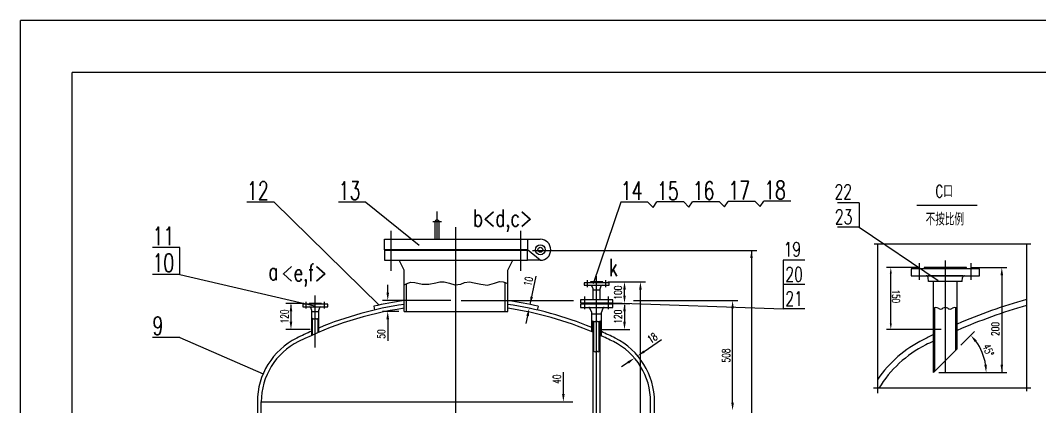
# Model space of a CAD drawing. Header units: millimetres. Extents: x 551 to 7679, y -1071 to 9852.
# Drawn here: x 551 to 5263, y 8067 to 9852 of the extents above; entities that cross this region are included whole.
import ezdxf

# ---------------------------------------------------------------- set-up
doc = ezdxf.new("R2010")
doc.units = ezdxf.units.MM
doc.header["$LTSCALE"] = 120
for name, pattern in [('ACAD_ISO05W100', [34, 24, -3, 0.5, -3, 0.5, -3]), ('ACAD_ISO10W100', [18.5, 12, -3, 0.5, -3]), ('DASHDOT-M', [36, 30, -3, 0, -3])]:
    doc.linetypes.add(name, pattern=pattern)
for name, color, linetype in [('2细线层', 4, 'Continuous'), ('图框层', 7, 'Continuous'), ('点划线', 1, 'ACAD_ISO10W100'), ('粗实线', 4, 'Continuous'), ('细实线', 7, 'Continuous')]:
    doc.layers.add(name, color=color, linetype=linetype)
doc.styles.add('HZ', font='romans.shx', dxfattribs={"width": 0.7, "bigfont": 'HLFSD.shx'})

msp = doc.modelspace()

# ---------------------------------------------------------------- linework, layer by layer
for p, q in [((1724.724, 9011.586), (2209.886, 8536.779)), ((2148.617, 9011.586), (2395.311, 8813.648)), ((3326.468, 9011.586), (3199.356, 8634.804)), ((2918.808, 8789.497), (3955.038, 8789.497)), ((3931.038, 8789.497), (3931.038, 5122.905)), ((1287.887, 8677.944), (1910.22, 8532.53)), ((2907.242, 8539.485), (2934.951, 8669.771)), ((4948.912, 8710.529), (5111.973, 8710.529)), ((5087.973, 8674.529), (5087.973, 8228.129)), ((2249.494, 8593.497), (2249.494, 8629.497)), ((3267.308, 8644.117), (3367.93, 8644.117)), ((3367.93, 8644.117), (3441.489, 8644.117)), ((3343.93, 8580.117), (3343.93, 8608.117)), ((3417.489, 5795.117), (3417.489, 8608.117)), ((1862.308, 8544.117), (1778.27, 8544.117)), ((1802.27, 8538.117), (1802.27, 8459.729)), ((2541.26, 8557.497), (2225.494, 8557.497)), ((2588.808, 8557.497), (3108.151, 8557.497)), ((3276.308, 8544.117), (3367.93, 8544.117)), ((3289.808, 8547.117), (4076.96, 8519.299)), ((3343.93, 8536.117), (3343.93, 8459.729)), ((3385.179, 8557.497), (3867.669, 8557.497)), ((2300.808, 8507.497), (2225.494, 8507.497)), ((2896.09, 8487.047), (2888.601, 8451.835)), ((3843.669, 8085.497), (3843.669, 8521.497)), ((2249.494, 8471.497), (2249.494, 8370.697)), ((1287.887, 8386.775), (1673.534, 8219.376)), ((1890.808, 8423.729), (1778.27, 8423.729)), ((3238.808, 8423.729), (3367.93, 8423.729)), ((4898.683, 8351.06), (4961.405, 8413.782)), ((3434.639, 8322.205), (3514.864, 8377.084)), ((3360.356, 8271.391), (3330.643, 8251.066)), ((3061.284, 8125.497), (3061.284, 8226.297)), ((4796.272, 8224.649), (5111.973, 8224.649))]:
    msp.add_line(p, q)
at = {"color": 7, "linetype": 'Continuous'}
msp.add_line((4695.357, 8997.678), (4974.569, 8997.678), dxfattribs=at)
at = {"color": 7}
for p, q in [((4709.872, 8710.529), (4555.686, 8710.529)), ((4574.886, 8452.61), (4574.886, 8681.729)), ((4807.792, 8423.81), (4555.686, 8423.81))]:
    msp.add_line(p, q, dxfattribs=at)
msp.add_arc((4772.272, 8224.649), 243.474, 8.479491, 36.520509)
for points in [[(3925.038, 8753.497), (3937.038, 8753.497), (3931.038, 8789.497)], [(5081.973, 8674.529), (5093.973, 8674.529), (5087.973, 8710.529)], [(3337.93, 8608.117), (3349.93, 8608.117), (3343.93, 8644.117)], [(3411.489, 8608.117), (3423.489, 8608.117), (3417.489, 8644.117)], [(2243.494, 8593.497), (2255.494, 8593.497), (2249.494, 8557.497)], [(2908.862, 8575.946), (2920.6, 8573.449), (2907.242, 8539.485)], [(3337.93, 8580.117), (3349.93, 8580.117), (3343.93, 8544.117)], [(1796.27, 8508.117), (1808.27, 8508.117), (1802.27, 8544.117)], [(3337.93, 8508.117), (3349.93, 8508.117), (3343.93, 8544.117)], [(3837.669, 8521.497), (3849.669, 8521.497), (3843.669, 8557.497)], [(2243.494, 8471.497), (2255.494, 8471.497), (2249.494, 8507.497)], [(2890.221, 8488.296), (2901.958, 8485.799), (2903.579, 8522.26)], [(1796.27, 8459.729), (1808.27, 8459.729), (1802.27, 8423.729)], [(3337.93, 8459.729), (3349.93, 8459.729), (3343.93, 8423.729)], [(4963.394, 8365.626), (4972.483, 8373.46), (4944.434, 8396.811)], [(3431.251, 8327.157), (3438.026, 8317.253), (3404.926, 8301.879)], [(3356.968, 8276.343), (3363.743, 8266.439), (3390.069, 8291.717)], [(5019.068, 8260.994), (5007.101, 8260.107), (5015.746, 8224.649)], [(5081.973, 8260.649), (5093.973, 8260.649), (5087.973, 8224.649)], [(3055.284, 8125.497), (3067.284, 8125.497), (3061.284, 8089.497)], [(3837.669, 8085.497), (3849.669, 8085.497), (3843.669, 8049.497)]]:
    msp.add_solid(points)
for points in [[(4579.686, 8681.729), (4570.086, 8681.729), (4574.886, 8710.529)], [(4579.686, 8452.61), (4570.086, 8452.61), (4574.886, 8423.81)]]:
    msp.add_solid(points, dxfattribs=at)
at = {"layer": '2细线层'}
for p in [(551.424, -240), (7679.424, 9852)]:
    msp.add_line(p, (551.424, 9852), dxfattribs=at)
at = {"layer": '图框层'}
for p in [(791.424, 0), (7439.424, 9612)]:
    msp.add_line(p, (791.424, 9612), dxfattribs=at)
at = {"layer": '点划线', "color": 1, "linetype": 'ACAD_ISO10W100'}
for p, q in [((2477.308, 8840.497), (2477.308, 8968.497)), ((2497.308, 8920.497), (2457.308, 8920.497)), ((2264.808, 8695.497), (2264.808, 8879.497)), ((2564.808, 5306.386), (2564.808, 8895.936)), ((2864.808, 8695.497), (2864.808, 8879.497)), ((4706.992, 8652.929), (4706.992, 8729.729)), ((4946.992, 8652.929), (4946.992, 8729.729)), ((3214.808, 5694.876), (3214.808, 8670.137)), ((3172.308, 8620.117), (3172.308, 8652.117)), ((3257.308, 8620.117), (3257.308, 8652.117)), ((1914.808, 8340.148), (1914.808, 8580.403)), ((3159.808, 8540.117), (3159.808, 8576.117)), ((3269.808, 8540.117), (3269.808, 8576.117)), ((1872.308, 8520.117), (1872.308, 8552.117)), ((1957.308, 8520.117), (1957.308, 8552.117)), ((3159.808, 8517.117), (3159.808, 8553.117)), ((3269.808, 8517.117), (3269.808, 8553.117)), ((1664.808, 8089.497), (3464.808, 8089.497))]:
    msp.add_line(p, q, dxfattribs=at)
at = {"layer": '点划线', "color": 1, "linetype": 'DASHDOT-M'}
msp.add_line((4826.992, 8221.287), (4826.992, 8743.313), dxfattribs=at)
at = {"layer": '粗实线', "color": 4, "linetype": 'Continuous'}
for p, q in [((2467.308, 8920.497), (2467.308, 8840.497)), ((2487.308, 8840.497), (2487.308, 8920.497)), ((2234.808, 8792.497), (2234.808, 8840.497)), ((2234.808, 8840.497), (2894.808, 8840.497)), ((2894.808, 8840.497), (2894.808, 8792.497)), ((2894.808, 8840.497), (2954.808, 8840.497)), ((2234.808, 8792.497), (2234.808, 8789.497)), ((2894.808, 8792.497), (2234.808, 8792.497)), ((2234.808, 8789.497), (2234.808, 8743.497)), ((2894.808, 8789.497), (2234.808, 8789.497)), ((2894.808, 8789.497), (2894.808, 8792.497)), ((2954.808, 8743.497), (2894.808, 8791.997)), ((2894.808, 8743.497), (2894.808, 8789.497)), ((2234.808, 8743.497), (2894.808, 8743.497)), ((2324.808, 8697.497), (2301.808, 8743.497)), ((2804.808, 8697.497), (2827.808, 8743.497)), ((2954.808, 8743.497), (2894.808, 8743.497)), ((2324.808, 8507.497), (2324.808, 8697.497)), ((2804.808, 8507.497), (2804.808, 8697.497)), ((4668.592, 8704.769), (4668.592, 8672.129)), ((4985.392, 8704.769), (4668.592, 8704.769)), ((4668.592, 8672.129), (4985.392, 8672.129)), ((4729.072, 8710.529), (4729.072, 8704.769)), ((4924.912, 8710.529), (4729.072, 8710.529)), ((4907.632, 8672.129), (4746.352, 8672.129)), ((4924.912, 8704.769), (4924.912, 8710.529)), ((4985.392, 8672.129), (4985.392, 8704.769)), ((2324.808, 8628.407), (2329.161, 8631.67)), ((2329.161, 8631.67), (2342.936, 8637.176)), ((2336.808, 8507.497), (2336.808, 8634.726)), ((2342.936, 8637.176), (2356.712, 8641.764)), ((2356.712, 8641.764), (2374.16, 8640.847)), ((2374.16, 8640.847), (2409.058, 8632.587)), ((2409.058, 8632.587), (2439.364, 8632.587)), ((2439.364, 8632.587), (2471.506, 8639.011)), ((2471.506, 8639.011), (2490.791, 8644.517)), ((2490.791, 8644.517), (2510.995, 8644.517)), ((2510.995, 8644.517), (2534.872, 8638.094)), ((2534.872, 8638.094), (2559.668, 8629.834)), ((2559.668, 8629.834), (2587.219, 8632.587)), ((2587.219, 8632.587), (2604.667, 8640.847)), ((2604.667, 8640.847), (2627.626, 8643.6)), ((2627.626, 8643.6), (2649.667, 8639.929)), ((2649.667, 8639.929), (2679.972, 8632.587)), ((2679.972, 8632.587), (2710.278, 8628.917)), ((2710.278, 8628.917), (2743.339, 8638.094)), ((2743.339, 8638.094), (2766.298, 8645.435)), ((2766.298, 8645.435), (2782.828, 8644.517)), ((2782.828, 8644.517), (2804.808, 8636.031)), ((2792.808, 8507.497), (2792.808, 8640.664)), ((3157.308, 8640.117), (3157.308, 8628.117)), ((3272.308, 8640.117), (3157.308, 8640.117)), ((3157.308, 8628.117), (3272.308, 8628.117)), ((3186.308, 8644.117), (3186.308, 8640.117)), ((3243.308, 8644.117), (3186.308, 8644.117)), ((3198.808, 8611.117), (3193.291, 8625.545)), ((3230.808, 8611.117), (3236.325, 8625.545)), ((3243.308, 8640.117), (3243.308, 8644.117)), ((3272.308, 8628.117), (3272.308, 8640.117)), ((4749.177, 8645.249), (4747.256, 8663.533)), ((4904.807, 8645.249), (4749.177, 8645.249)), ((4772.272, 8224.649), (4772.272, 8645.249)), ((4881.712, 8334.089), (4881.712, 8645.249)), ((4904.807, 8645.249), (4906.729, 8663.533)), ((3198.808, 8561.117), (3198.808, 8611.117)), ((3230.808, 8605.117), (3198.808, 8605.117)), ((3230.808, 8561.117), (3230.808, 8611.117)), ((1857.308, 8540.117), (1857.308, 8528.117)), ((1972.308, 8540.117), (1857.308, 8540.117)), ((1857.308, 8528.117), (1972.308, 8528.117)), ((1943.308, 8544.117), (1886.308, 8544.117)), ((1886.308, 8544.117), (1886.308, 8540.117)), ((1943.308, 8540.117), (1943.308, 8544.117)), ((1972.308, 8528.117), (1972.308, 8540.117)), ((2184.808, 8531.035), (2188.963, 8513.521)), ((2944.808, 8531.035), (2940.653, 8513.521)), ((3139.808, 8561.117), (3139.808, 8547.117)), ((3289.808, 8561.117), (3139.808, 8561.117)), ((3139.808, 8547.117), (3177.308, 8547.117)), ((3139.808, 8540.117), (3139.808, 8526.117)), ((3289.808, 8540.117), (3139.808, 8540.117)), ((3177.308, 8547.117), (3177.308, 8543.117)), ((3177.308, 8547.117), (3252.308, 8547.117)), ((3177.308, 8544.117), (3177.308, 8540.117)), ((3252.308, 8544.117), (3177.308, 8544.117)), ((3177.308, 8543.117), (3177.308, 8540.117)), ((3177.308, 8543.117), (3252.308, 8543.117)), ((3252.308, 8543.117), (3252.308, 8547.117)), ((3252.308, 8547.117), (3289.808, 8547.117)), ((3252.308, 8540.117), (3252.308, 8544.117)), ((3252.308, 8540.117), (3252.308, 8543.117)), ((3289.808, 8547.117), (3289.808, 8561.117)), ((3289.808, 8526.117), (3289.808, 8540.117)), ((1898.808, 8511.117), (1893.291, 8525.545)), ((1898.808, 8397.047), (1898.808, 8511.117)), ((1930.808, 8505.117), (1898.808, 8505.117)), ((1930.808, 8511.117), (1936.325, 8525.545)), ((1930.808, 8410.982), (1930.808, 8511.117)), ((2324.808, 8507.497), (2804.808, 8507.497)), ((3139.808, 8526.117), (3289.808, 8526.117)), ((3192.308, 8502.117), (3184.058, 8522.957)), ((3192.308, 8413.714), (3192.308, 8502.117)), ((3237.308, 8495.117), (3192.308, 8495.117)), ((3237.308, 8502.117), (3245.557, 8522.957)), ((3237.308, 8394.116), (3237.308, 8502.117)), ((4778.992, 8231.369), (4778.992, 8524.431)), ((4874.992, 8327.369), (4874.992, 8524.431)), ((1902.308, 8398.611), (1902.308, 8474.269)), ((1927.308, 8409.498), (1927.308, 8474.269)), ((3195.808, 8412.247), (3195.808, 8462.605)), ((3198.808, 6331.912), (3198.808, 8462.418)), ((3202.308, 8322.329), (3202.308, 8460.754)), ((3227.308, 8322.329), (3227.308, 8460.754)), ((3230.808, 6333.315), (3230.808, 8462.418)), ((3233.808, 8395.699), (3233.808, 8462.605)), ((4772.272, 8224.649), (4881.712, 8334.089)), ((1646.808, 8089.497), (1646.808, 6009.497)), ((1664.808, 6009.497), (1664.808, 8089.497)), ((3464.808, 6009.497), (3464.808, 8089.497)), ((3482.808, 6009.497), (3482.808, 8089.497))]:
    msp.add_line(p, q, dxfattribs=at)
at = {"layer": '粗实线', "color": 3, "linetype": 'ACAD_ISO05W100'}
for p, q in [((4497.374, 8820.308), (5222.161, 8820.308)), ((4514.539, 8128.972), (4514.539, 8820.308)), ((5201.846, 8820.308), (5201.846, 8139.123)), ((5222.161, 8152.656), (4495.424, 8152.656))]:
    msp.add_line(p, q, dxfattribs=at)
at = {"layer": '粗实线', "color": 4, "linetype": 'Continuous'}
for radius in [23, 11.5]:
    msp.add_circle((2954.808, 8791.997), radius, dxfattribs=at)
for centre, radius, start, end in [((2477.308, 8920.497), 10, 0, 180), ((2954.808, 8791.997), 48.5, 270, 90), ((4737.708, 8662.529), 9.6, 6, 90), ((4916.276, 8662.529), 9.6, 90, 174), ((3189.555, 8624.117), 4, 20.924502, 90), ((3240.061, 8624.117), 4, 90, 159.075498), ((1889.555, 8524.117), 4, 20.924502, 90), ((2564.808, 6911.381), 1646.115, 98.383481, 112.653003), ((1940.061, 8524.117), 4, 90, 159.075498), ((2564.808, 6929.381), 1646.115, 98.383481, 103.346915), ((2564.808, 6929.381), 1646.115, 76.653085, 81.616519), ((2564.808, 6911.381), 1646.115, 67.591935, 81.616519), ((5978.992, 5867.054), 2805.53, 106.081541, 113.023787), ((5978.992, 5867.054), 2778.65, 106.241393, 113.259537), ((2564.808, 6911.381), 1628.115, 98.476845, 116.565051), ((2564.808, 6911.381), 1628.115, 67.082374, 81.523155), ((3179.409, 8521.117), 5, 21.59531, 90), ((3250.206, 8521.117), 5, 90, 158.40469), ((1902.008, 8468.463), 5.813, 56.601512, 123.398488), ((1908.408, 8478.17), 5.813, 236.601512, 303.398488), ((1914.808, 8468.463), 5.813, 56.601512, 123.398488), ((1921.208, 8478.17), 5.813, 236.601512, 303.398488), ((1927.608, 8468.463), 5.813, 56.601512, 123.398488), ((3196.808, 8454.492), 8.175, 56.601512, 123.398488), ((3205.808, 8468.142), 8.175, 236.601512, 303.398488), ((3214.808, 8454.492), 8.175, 56.601512, 123.398488), ((3223.808, 8468.142), 8.175, 236.601512, 303.398488), ((3232.808, 8454.492), 8.175, 56.601512, 123.398488), ((2564.808, 6911.381), 1646.115, 113.865369, 116.565051), ((2564.808, 6911.381), 1628.115, 63.434949, 65.854079), ((2564.808, 6911.381), 1646.115, 63.434949, 65.886998), ((5978.992, 5867.054), 2805.53, 115.475298, 116.565051), ((1975.75, 8089.497), 328.942, 116.565051, 180), ((1975.75, 8089.497), 310.942, 116.565051, 180), ((3153.865, 8089.497), 310.942, 0, 63.434949), ((3153.865, 8089.497), 328.942, 0, 63.434949), ((4973.667, 7877.705), 557.555, 116.565051, 145.43331), ((4973.667, 7877.705), 530.675, 116.565051, 148.793976), ((5978.992, 5867.054), 2778.65, 115.739667, 116.565051), ((3200.408, 8316.071), 6.54, 56.601512, 104.161051), ((3207.608, 8326.991), 6.54, 236.601512, 303.398488), ((3214.808, 8316.071), 6.54, 56.601512, 123.398488), ((3222.008, 8326.991), 6.54, 236.601512, 303.398488), ((3229.208, 8316.071), 6.54, 75.838949, 123.398488)]:
    msp.add_arc(centre, radius, start, end, dxfattribs=at)
at = {"layer": '细实线', "color": 7, "linetype": 'Continuous'}
for p, q in [((1724.724, 9011.586), (1598.724, 9011.586)), ((2148.617, 9011.586), (2022.617, 9011.586)), ((3452.468, 9011.586), (3326.468, 9011.586)), ((3452.468, 9011.586), (3476.002, 8987.51)), ((3476.002, 8987.51), (3493.08, 9012.906)), ((3617.471, 9012.906), (3493.08, 9012.906)), ((3617.471, 9012.906), (3641.006, 8988.83)), ((3641.006, 8988.83), (3658.083, 9014.226)), ((3782.475, 9014.226), (3658.083, 9014.226)), ((3782.475, 9014.226), (3806.009, 8990.151)), ((3806.009, 8990.151), (3823.087, 9015.547)), ((3947.478, 9015.547), (3823.087, 9015.547)), ((3947.478, 9015.547), (3971.013, 8991.471)), ((3971.013, 8991.471), (3988.09, 9016.867)), ((4112.482, 9016.867), (3988.09, 9016.867)), ((4428.704, 9009.445), (4327.904, 9009.445)), ((4428.704, 9009.445), (4428.704, 8897.269)), ((4428.704, 8897.269), (4327.904, 8897.269)), ((1287.887, 8802.093), (1161.887, 8802.093)), ((1287.887, 8677.944), (1287.887, 8802.093)), ((4177.76, 8743.652), (4076.96, 8743.652)), ((4076.96, 8743.652), (4076.96, 8631.475)), ((1287.887, 8677.944), (1161.887, 8677.944)), ((4177.76, 8631.475), (4076.96, 8631.475)), ((4076.96, 8631.475), (4076.96, 8519.299)), ((4177.76, 8519.299), (4076.96, 8519.299)), ((1287.887, 8386.775), (1161.887, 8386.775))]:
    msp.add_line(p, q, dxfattribs=at)
at = {"layer": '细实线'}
msp.add_line((4428.704, 8897.269), (4793.722, 8649.798), dxfattribs=at)
at = {"layer": '细实线', "color": 7, "linetype": 'Continuous'}
for centre, start, end in [((4783.216, 8505.003), 56.601512, 123.398488), ((4805.104, 8538.2), 236.601512, 303.398488), ((4826.992, 8505.003), 56.601512, 123.398488), ((4848.88, 8538.2), 236.601512, 303.398488), ((4870.768, 8505.003), 56.601512, 123.398488)]:
    msp.add_arc(centre, 19.882, start, end, dxfattribs=at)

# ---------------------------------------------------------------- texts
at = {"color": 7, "linetype": 'Continuous', "style": 'HZ', "width": 0.7}
for s, height, p in [('C口', 57.6, (4781.005, 9033.816)), ('b<d,c>', 80, (2644.482, 8898.942)), ('不按比例', 57.6, (4735.775, 8904.181)), ('<e,f>', 80, (1757.359, 8646.691)), ('k', 80, (3272.242, 8670.4)), (' a', 80, (1659.862, 8652.336))]:
    msp.add_text(s, height=height, dxfattribs=at).set_placement(p)
at = {"attachment_point": 5, "style": 'HZ'}
for s, insert, char_height, rotation in [('\\A1;10', (2899.242, 8646.081), 36, 77.993324), ('\\A1;100', (3313.93, 8594.117), 36, 90), ('\\A1;150', (4598.745, 8576.878), 34.944, 270), ('120', (1772.27, 8483.923), 36, 90), ('120', (3313.93, 8482.923), 36, 90), ('\\A1;200', (5057.973, 8426.036), 36, 90), ('\\A1;50', (2219.494, 8403.097), 36, 90), ('\\A1;18', (3472.67, 8384.568), 36, 34.37436), ('\\A1;45°', (5025.338, 8328.311), 36, 292.275125), ('\\A1;508', (3813.669, 8303.497), 36, 90), ('\\A1;40', (3031.284, 8193.897), 36, 90)]:
    msp.add_mtext(s, dxfattribs=dict(at, insert=insert, char_height=char_height, rotation=rotation))
at = {"layer": '细实线', "color": 7, "linetype": 'Continuous', "style": 'HZ', "width": 0.7}
for s, height, p in [('12', 84, (1598.724, 9023.586)), ('13', 84, (2022.617, 9023.586)), ('14', 84, (3326.468, 9023.586)), ('15', 84, (3494.114, 9022.266)), ('16', 84, (3659.117, 9023.586)), ('17', 84, (3824.121, 9024.906)), ('18', 84, (3989.124, 9026.226)), ('22', 67.2, (4314.711, 9026.623)), ('23', 67.2, (4316.528, 8910.658)), ('11', 84, (1161.887, 8814.093)), ('19', 67.2, (4079.241, 8760.83)), ('10', 84, (1161.887, 8689.944)), ('20', 67.2, (4087.386, 8644.864)), ('21', 67.2, (4087.386, 8532.688)), ('9', 84, (1161.887, 8398.775))]:
    msp.add_text(s, height=height, dxfattribs=at).set_placement(p)

doc.saveas('drawing.dxf')
